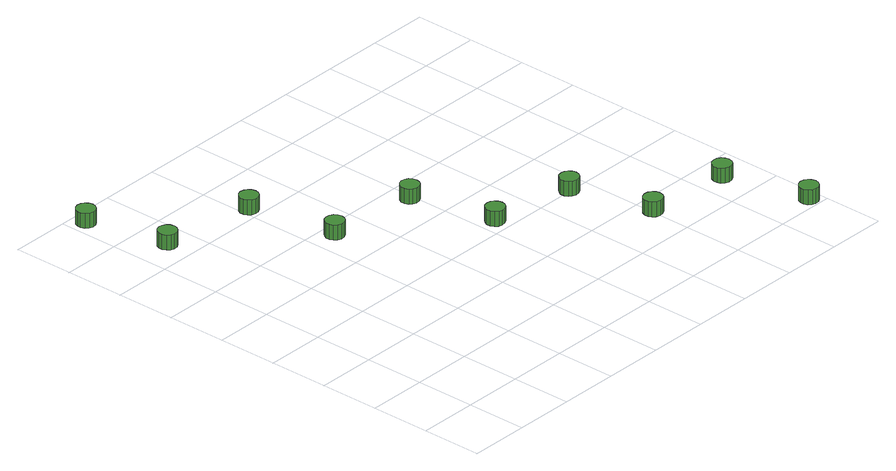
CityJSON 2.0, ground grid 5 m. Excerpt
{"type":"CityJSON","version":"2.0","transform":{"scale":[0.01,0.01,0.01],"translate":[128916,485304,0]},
"CityObjects":{
"tree1":{"type":"SolitaryVegetationObject","attributes":{"function":"something"},"geometry":[{"type":"MultiSurface","lod":"1","boundaries":[[[0,1,2,3,4,5,6,7,8,9,10,11,12,13,14]],[[15,16,17,18,19,20,21,22,23,24,25,26,27,28,29]],[[0,29,28,1]],[[1,28,27,2]],[[2,27,26,3]],[[3,26,25,4]],[[4,25,24,5]],[[5,24,23,6]],[[6,23,22,7]],[[7,22,21,8]],[[8,21,20,9]],[[9,20,19,10]],[[10,19,18,11]],[[11,18,17,12]],[[12,17,16,13]],[[13,16,15,14]],[[14,15,29,0]]]}]},
"tree2":{"type":"SolitaryVegetationObject","attributes":{"function":"something"},"geometry":[{"type":"MultiSurface","lod":"1","boundaries":[[[30,31,32,33,34,35,36,37,38,39,40,41,42,43,44]],[[45,46,47,48,49,50,51,52,53,54,55,56,57,58,59]],[[30,59,58,31]],[[31,58,57,32]],[[32,57,56,33]],[[33,56,55,34]],[[34,55,54,35]],[[35,54,53,36]],[[36,53,52,37]],[[37,52,51,38]],[[38,51,50,39]],[[39,50,49,40]],[[40,49,48,41]],[[41,48,47,42]],[[42,47,46,43]],[[43,46,45,44]],[[44,45,59,30]]]}]},
"tree3":{"type":"SolitaryVegetationObject","attributes":{"function":"something"},"geometry":[{"type":"MultiSurface","lod":"1","boundaries":[[[60,61,62,63,64,65,66,67,68,69,70,71,72,73,74]],[[75,76,77,78,79,80,81,82,83,84,85,86,87,88,89]],[[60,89,88,61]],[[61,88,87,62]],[[62,87,86,63]],[[63,86,85,64]],[[64,85,84,65]],[[65,84,83,66]],[[66,83,82,67]],[[67,82,81,68]],[[68,81,80,69]],[[69,80,79,70]],[[70,79,78,71]],[[71,78,77,72]],[[72,77,76,73]],[[73,76,75,74]],[[74,75,89,60]]]}]},
"tree4":{"type":"SolitaryVegetationObject","attributes":{"function":"something"},"geometry":[{"type":"MultiSurface","lod":"1","boundaries":[[[90,91,92,93,94,95,96,97,98,99,100,101,102,103,104]],[[105,106,107,108,109,110,111,112,113,114,115,116,117,118,119]],[[90,119,118,91]],[[91,118,117,92]],[[92,117,116,93]],[[93,116,115,94]],[[94,115,114,95]],[[95,114,113,96]],[[96,113,112,97]],[[97,112,111,98]],[[98,111,110,99]],[[99,110,109,100]],[[100,109,108,101]],[[101,108,107,102]],[[102,107,106,103]],[[103,106,105,104]],[[104,105,119,90]]]}]},
"tree5":{"type":"SolitaryVegetationObject","attributes":{"function":"something"},"geometry":[{"type":"MultiSurface","lod":"1","boundaries":[[[120,121,122,123,124,125,126,127,128,129,130,131,132,133,134]],[[135,136,137,138,139,140,141,142,143,144,145,146,147,148,149]],[[120,149,148,121]],[[121,148,147,122]],[[122,147,146,123]],[[123,146,145,124]],[[124,145,144,125]],[[125,144,143,126]],[[126,143,142,127]],[[127,142,141,128]],[[128,141,140,129]],[[129,140,139,130]],[[130,139,138,131]],[[131,138,137,132]],[[132,137,136,133]],[[133,136,135,134]],[[134,135,149,120]]]}]},
"tree6":{"type":"SolitaryVegetationObject","attributes":{"function":"something"},"geometry":[{"type":"MultiSurface","lod":"1","boundaries":[[[150,151,152,153,154,155,156,157,158,159,160,161,162,163,164]],[[165,166,167,168,169,170,171,172,173,174,175,176,177,178,179]],[[150,179,178,151]],[[151,178,177,152]],[[152,177,176,153]],[[153,176,175,154]],[[154,175,174,155]],[[155,174,173,156]],[[156,173,172,157]],[[157,172,171,158]],[[158,171,170,159]],[[159,170,169,160]],[[160,169,168,161]],[[161,168,167,162]],[[162,167,166,163]],[[163,166,165,164]],[[164,165,179,150]]]}]},
"tree7":{"type":"SolitaryVegetationObject","attributes":{"function":"something"},"geometry":[{"type":"MultiSurface","lod":"1","boundaries":[[[180,181,182,183,184,185,186,187,188,189,190,191,192,193,194]],[[195,196,197,198,199,200,201,202,203,204,205,206,207,208,209]],[[180,209,208,181]],[[181,208,207,182]],[[182,207,206,183]],[[183,206,205,184]],[[184,205,204,185]],[[185,204,203,186]],[[186,203,202,187]],[[187,202,201,188]],[[188,201,200,189]],[[189,200,199,190]],[[190,199,198,191]],[[191,198,197,192]],[[192,197,196,193]],[[193,196,195,194]],[[194,195,209,180]]]}]},
"tree8":{"type":"SolitaryVegetationObject","attributes":{"function":"something"},"geometry":[{"type":"MultiSurface","lod":"1","boundaries":[[[210,211,212,213,214,215,216,217,218,219,220,221,222,223,224]],[[225,226,227,228,229,230,231,232,233,234,235,236,237,238,239]],[[210,239,238,211]],[[211,238,237,212]],[[212,237,236,213]],[[213,236,235,214]],[[214,235,234,215]],[[215,234,233,216]],[[216,233,232,217]],[[217,232,231,218]],[[218,231,230,219]],[[219,230,229,220]],[[220,229,228,221]],[[221,228,227,222]],[[222,227,226,223]],[[223,226,225,224]],[[224,225,239,210]]]}]},
"tree9":{"type":"SolitaryVegetationObject","attributes":{"function":"something"},"geometry":[{"type":"MultiSurface","lod":"1","boundaries":[[[240,241,242,243,244,245,246,247,248,249,250,251,252,253,254]],[[255,256,257,258,259,260,261,262,263,264,265,266,267,268,269]],[[240,269,268,241]],[[241,268,267,242]],[[242,267,266,243]],[[243,266,265,244]],[[244,265,264,245]],[[245,264,263,246]],[[246,263,262,247]],[[247,262,261,248]],[[248,261,260,249]],[[249,260,259,250]],[[250,259,258,251]],[[251,258,257,252]],[[252,257,256,253]],[[253,256,255,254]],[[254,255,269,240]]]}]},
"tree10":{"type":"SolitaryVegetationObject","attributes":{"function":"something"},"geometry":[{"type":"MultiSurface","lod":"1","boundaries":[[[270,271,272,273,274,275,276,277,278,279,280,281,282,283,284]],[[285,286,287,288,289,290,291,292,293,294,295,296,297,298,299]],[[270,299,298,271]],[[271,298,297,272]],[[272,297,296,273]],[[273,296,295,274]],[[274,295,294,275]],[[275,294,293,276]],[[276,293,292,277]],[[277,292,291,278]],[[278,291,290,279]],[[279,290,289,280]],[[280,289,288,281]],[[281,288,287,282]],[[282,287,286,283]],[[283,286,285,284]],[[284,285,299,270]]]}]}
},
"vertices":[
[359,3218,175],[352,3250,175],[333,3277,175],[304,3293,175],[271,3297,175],[240,3287,175],[215,3265,175],[202,3234,175],[202,3201,175],[215,3171,175],[240,3149,175],[271,3139,175],[304,3142,175],[333,3159,175],[352,3186,175],[352,3186,48],[333,3159,48],[304,3142,48],[271,3139,48],[240,3149,48],[215,3171,48],[202,3201,48],[202,3234,48],[215,3265,48],[240,3287,48],[271,3297,48],[304,3293,48],[333,3277,48],[352,3250,48],[359,3218,48],
[172,3853,198],[165,3885,198],[145,3912,198],[117,3929,198],[84,3932,198],[53,3922,198],[28,3900,198],[15,3870,198],[15,3837,198],[28,3806,198],[53,3784,198],[84,3774,198],[117,3778,198],[145,3794,198],[165,3821,198],[165,3821,71],[145,3794,71],[117,3778,71],[84,3774,71],[53,3784,71],[28,3806,71],[15,3837,71],[15,3870,71],[28,3900,71],[53,3922,71],[84,3932,71],[117,3929,71],[145,3912,71],[165,3885,71],[172,3853,71],
[1288,2390,170],[1281,2422,170],[1262,2449,170],[1233,2465,170],[1200,2469,170],[1169,2458,170],[1144,2436,170],[1131,2406,170],[1131,2373,170],[1144,2343,170],[1169,2321,170],[1200,2311,170],[1233,2314,170],[1262,2331,170],[1281,2357,170],[1281,2357,43],[1262,2331,43],[1233,2314,43],[1200,2311,43],[1169,2321,43],[1144,2343,43],[1131,2373,43],[1131,2406,43],[1144,2436,43],[1169,2458,43],[1200,2469,43],[1233,2465,43],[1262,2449,43],[1281,2422,43],[1288,2390,43],
[1101,3069,205],[1094,3102,205],[1075,3128,205],[1046,3145,205],[1013,3148,205],[982,3138,205],[957,3116,205],[944,3086,205],[944,3053,205],[957,3023,205],[982,3001,205],[1013,2990,205],[1046,2994,205],[1075,3010,205],[1094,3037,205],[1094,3037,78],[1075,3010,78],[1046,2994,78],[1013,2990,78],[982,3001,78],[957,3023,78],[944,3053,78],[944,3086,78],[957,3116,78],[982,3138,78],[1013,3148,78],[1046,3145,78],[1075,3128,78],[1094,3102,78],[1101,3069,78],
[2010,2286,199],[2003,2318,199],[1983,2345,199],[1955,2361,199],[1922,2365,199],[1891,2354,199],[1866,2332,199],[1853,2302,199],[1853,2269,199],[1866,2239,199],[1891,2217,199],[1922,2207,199],[1955,2210,199],[1983,2227,199],[2003,2253,199],[2003,2253,72],[1983,2227,72],[1955,2210,72],[1922,2207,72],[1891,2217,72],[1866,2239,72],[1853,2269,72],[1853,2302,72],[1866,2332,72],[1891,2354,72],[1922,2365,72],[1955,2361,72],[1983,2345,72],[2003,2318,72],[2010,2286,72],
[2217,1628,171],[2211,1660,171],[2191,1687,171],[2163,1704,171],[2130,1707,171],[2098,1697,171],[2074,1675,171],[2060,1645,171],[2060,1612,171],[2074,1581,171],[2098,1559,171],[2130,1549,171],[2163,1553,171],[2191,1569,171],[2211,1596,171],[2211,1596,44],[2191,1569,44],[2163,1553,44],[2130,1549,44],[2098,1559,44],[2074,1581,44],[2060,1612,44],[2060,1645,44],[2074,1675,44],[2098,1697,44],[2130,1707,44],[2163,1704,44],[2191,1687,44],[2211,1660,44],[2217,1628,44],
[2877,1480,194],[2871,1512,194],[2851,1539,194],[2823,1555,194],[2790,1559,194],[2758,1549,194],[2734,1527,194],[2720,1496,194],[2720,1463,194],[2734,1433,194],[2758,1411,194],[2790,1401,194],[2823,1404,194],[2851,1421,194],[2871,1448,194],[2871,1448,67],[2851,1421,67],[2823,1404,67],[2790,1401,67],[2758,1411,67],[2734,1433,67],[2720,1463,67],[2720,1496,67],[2734,1527,67],[2758,1549,67],[2790,1559,67],[2823,1555,67],[2851,1539,67],[2871,1512,67],[2877,1480,67],
[3078,834,179],[3072,866,179],[3052,893,179],[3024,909,179],[2991,913,179],[2959,902,179],[2935,880,179],[2921,850,179],[2921,817,179],[2935,787,179],[2959,765,179],[2991,755,179],[3024,758,179],[3052,775,179],[3072,801,179],[3072,801,52],[3052,775,52],[3024,758,52],[2991,755,52],[2959,765,52],[2935,787,52],[2921,817,52],[2921,850,52],[2935,880,52],[2959,902,52],[2991,913,52],[3024,909,52],[3052,893,52],[3072,866,52],[3078,834,52],
[3759,752,198],[3752,784,198],[3733,811,198],[3704,828,198],[3672,831,198],[3640,821,198],[3616,799,198],[3602,769,198],[3602,736,198],[3616,705,198],[3640,683,198],[3672,673,198],[3704,677,198],[3733,693,198],[3752,720,198],[3752,720,71],[3733,693,71],[3704,677,71],[3672,673,71],[3640,683,71],[3616,705,71],[3602,736,71],[3602,769,71],[3616,799,71],[3640,821,71],[3672,831,71],[3704,828,71],[3733,811,71],[3752,784,71],[3759,752,71],
[3981,94,170],[3974,127,170],[3954,153,170],[3926,170,170],[3893,173,170],[3862,163,170],[3837,141,170],[3824,111,170],[3824,78,170],[3837,48,170],[3862,26,170],[3893,16,170],[3926,19,170],[3954,35,170],[3974,62,170],[3974,62,43],[3954,35,43],[3926,19,43],[3893,16,43],[3862,26,43],[3837,48,43],[3824,78,43],[3824,111,43],[3837,141,43],[3862,163,43],[3893,173,43],[3926,170,43],[3954,153,43],[3974,127,43],[3981,94,43]
]}
